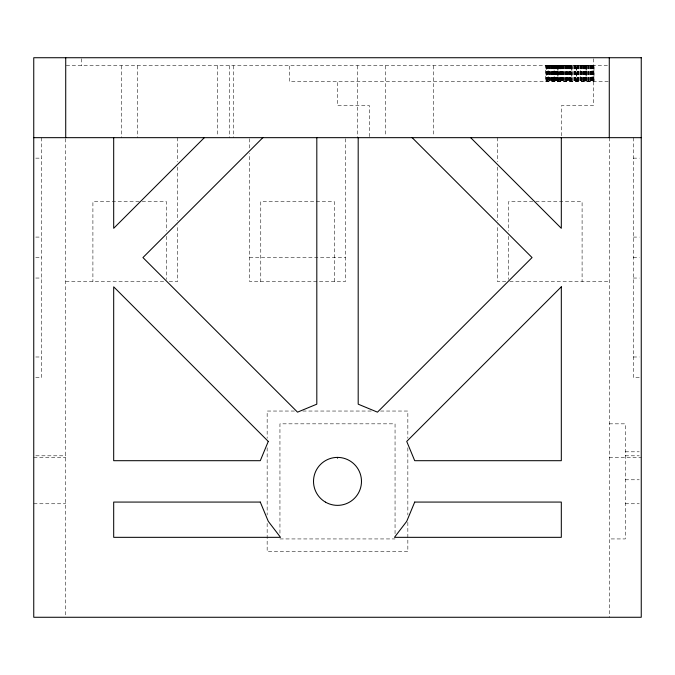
<?xml version="1.0" encoding="UTF-8"?>
<svg xmlns="http://www.w3.org/2000/svg" width="675" height="675" viewBox="0 0 675 675"><rect width="100%" height="100%" fill="white"/><g stroke="black" fill="none" stroke-linecap="round" stroke-linejoin="round"><path stroke-width="0.51" stroke-dasharray="3.38 2.53" d="M66.268 65.72L608.732 65.72M608.226 81.709L289.541 81.709L289.541 65.72M35.75 158.144L41.74 158.144M633.26 158.144L639.25 158.144M139.185 201.614L92.905 201.614L92.905 281.543M142.147 201.614L166.438 201.614L166.438 231.061M532.853 201.614L508.562 201.614L508.562 231.061M535.815 201.614L582.095 201.614L582.095 281.543M35.75 237.085L41.74 237.085M633.26 237.085L639.25 237.085M35.75 257.563L41.74 257.563M249.573 257.563L345.49 257.563M633.26 257.563L639.25 257.563M35.75 278.041L41.74 278.041M633.26 278.041L639.25 278.041M65.72 281.543L165.189 281.543M169.197 281.543L177.635 281.543L177.635 224.834M505.803 281.543L497.365 281.543L497.365 224.834M509.811 281.543L609.28 281.543M35.75 356.991L41.74 356.991M633.26 356.991L639.25 356.991M35.75 377.468L41.74 377.468L41.74 137.666M639.25 377.468L633.26 377.468L633.26 137.666M294.452 411.041L267.157 411.041L267.157 438.337M302.856 411.041L372.144 411.041M380.548 411.041L407.843 411.041L407.843 438.337M609.28 423.832L625.261 423.832L625.261 538.937L609.28 538.937M625.261 451.803L639.25 451.803M35.809 455.802L65.72 455.802M625.261 455.802L639.25 455.802M33.75 457.405L65.72 457.405M609.28 457.405L641.25 457.405M625.261 479.782L639.25 479.782M33.75 503.761L65.72 503.761M625.261 503.761L639.25 503.761M279.948 538.937L395.052 538.937M609.28 137.666L609.28 617.271M593.916 65.483L593.916 81.472M593.781 65.483L593.764 81.472M593.291 58.733L593.291 81.472M593.291 81.709L593.291 105.688L561.313 105.688L561.313 136.637M593.131 65.483L593.173 81.472M593.047 65.483L593.047 81.472M592.928 65.483L592.962 81.472M592.169 65.483L592.144 81.472L592.076 65.483M591.95 65.483L591.95 81.472M591.764 65.483L591.764 81.472M591.697 65.483L591.697 81.472M590.768 65.483L590.768 81.472M590.6 65.483L590.6 81.472M590.423 65.483L590.423 81.472M590.077 65.483L590.077 81.472M589.967 65.483L589.967 81.472M588.98 65.483L589.022 81.472M588.752 65.483L588.752 81.472M588.49 65.483L588.49 81.472M587.782 65.483L587.782 81.472M586.946 65.483L586.946 81.472M586.828 65.483L586.828 81.472M586.702 65.483L586.702 81.472M586.541 65.483L586.541 81.472M586.356 65.483L586.415 81.472M586.313 65.483L586.339 81.472M586.195 81.472L586.128 65.483L586.01 81.472M585.824 65.483L585.824 81.472M585.267 65.483L585.267 81.472M585.149 65.483L585.124 81.472M584.98 65.483L584.98 81.472M584.862 65.483L584.862 81.472M584.525 65.483L584.525 81.472M584.314 65.483L584.314 81.472M584.111 65.483L584.111 81.472M583.968 65.483L583.968 81.472M583.521 65.483L583.538 81.472M583.36 65.483L583.36 81.472M583.251 65.483L583.251 81.472M583.09 65.483L583.09 81.472M582.803 65.483L582.803 81.472M581.993 65.483L581.993 81.472M581.774 65.483L581.774 81.472M581.428 65.483L581.428 81.472M581.141 65.483L581.023 81.472M580.972 65.483L580.972 81.472M580.795 65.483L580.745 81.472M580.627 65.483L580.627 81.472L580.508 65.483M579.648 65.483L579.648 81.472M578.737 65.483L578.737 81.472M578.391 65.483L578.391 81.472M578.222 65.483L578.222 81.472M578.045 65.483L577.935 81.472M577.648 65.483L577.69 81.472M577.243 65.483L577.243 81.472M576.956 65.483L576.956 81.472M575.699 65.483L575.741 81.472M575.53 65.483L575.53 81.472M575.184 65.483L575.184 81.472M575.007 65.483L575.007 81.472M574.67 65.483L574.67 81.472M574.366 65.483L574.366 81.472M574.037 65.483L574.037 81.472M573.978 65.483L573.978 81.472M572.358 65.483L572.434 81.472M571.227 65.483L571.227 81.472M570.94 65.483L570.94 81.472M570.772 65.483L570.772 81.472M570.502 65.483L570.502 81.472M570.198 65.483L570.257 81.472M569.97 65.483L569.97 81.472M569.869 65.483L569.869 81.472M569.683 65.483L569.708 81.472M569.337 65.483L569.337 81.472M568.704 65.483L568.679 81.472M568.384 65.483L568.384 81.472M567.734 65.483L567.734 81.472M567.388 65.483L567.388 81.472M566.916 65.483L566.916 81.472M566.528 65.483L566.528 81.472M566.19 65.483L566.198 81.472M565.616 65.483L565.616 81.472M565.498 65.483L565.498 81.472M564.671 65.483L564.671 81.472M564.013 65.483L564.013 81.472M563.448 65.483L563.448 81.472M563.034 65.483L563.034 81.472M562.807 65.483L562.807 81.472M562.233 65.483L562.233 81.472M561.988 65.483L562.005 81.472M561.786 65.483L561.786 81.472M561.659 65.483L561.659 81.472M560.917 65.483L560.917 81.472M560.722 65.483L560.722 81.472M560.571 65.483L560.571 81.472M560.452 65.483L560.452 81.472M560.284 65.483L560.284 81.472M559.997 65.483L559.997 81.472M559.87 65.483L559.87 81.472M559.136 65.483L559.136 81.472M558.436 65.483L558.436 81.472M558.124 65.483L558.124 81.472M557.533 65.483L557.533 81.472M557.432 65.483L557.432 81.472M557.331 65.483L557.314 81.472M557.137 65.483L557.137 81.472M556.993 65.483L556.993 81.472M556.909 65.483L556.909 81.472M556.706 65.483L556.706 81.472M556.116 65.483L556.116 81.472M555.871 65.483L555.879 81.472M555.458 65.483L555.525 81.472M555.027 65.483L555.027 81.472M554.901 65.483L554.901 81.472M554.723 65.483L554.757 81.472M554.453 65.483L554.453 81.472M554.386 65.483L554.386 81.472M554.192 65.483L554.183 81.472L554.099 65.483M553.981 65.483L553.981 81.472M553.821 65.483L553.812 81.472M553.466 65.483L553.525 81.472M553.382 65.483L553.382 81.472M553.12 65.483L553.12 81.472M552.606 65.483L552.606 81.472M552.369 65.483L552.369 81.472M551.981 65.483L551.922 81.472M551.888 65.483L551.812 81.472M551.72 65.483L551.72 81.472M550.572 65.483L550.572 81.472M550.142 65.483L550.142 81.472M549.796 65.483L549.796 81.472M549.686 65.483L549.686 81.472M549.551 65.483L549.551 81.472M548.412 65.483L548.412 81.472M548.176 65.483L548.151 81.472L548.083 65.483M547.737 65.483L547.737 81.472M547.18 65.483L547.18 81.472M547.087 65.483L547.062 81.472M546.978 65.483L546.877 81.472M546.573 81.472L546.413 65.483M546.185 65.483L546.252 81.472M546.016 65.483L546.016 81.472M508.562 236.317L508.562 279.442M497.365 137.666L497.365 161.823M497.365 167.071L497.365 220.632M433.417 65.72L433.417 136.62M407.843 447.787L407.843 514.974M407.843 522.323L407.843 551.72L267.157 551.72L267.157 522.323M395.052 533.706L395.052 423.832L279.948 423.832L279.948 533.706M385.459 65.72L385.459 136.62M369.47 136.637L369.47 105.688L337.5 105.688L337.5 81.709M357.48 65.72L357.48 137.666M345.49 138.713L345.49 281.543L249.573 281.543L249.573 153.444M334.302 281.543L334.302 201.614L260.761 201.614L260.761 281.543M267.157 447.787L267.157 514.974M249.573 138.713L249.573 148.179M233.584 65.72L233.584 137.666M229.593 65.72L229.593 137.666M217.595 65.72L217.595 136.637M177.635 137.666L177.635 161.823M177.635 167.071L177.635 220.632M166.438 236.317L166.438 279.442M137.666 65.72L137.666 137.666M121.677 65.72L121.677 137.666M81.709 58.733L81.709 65.72M65.72 138.713L65.72 617.271M593.975 65.483L545.333 65.483L545.333 81.472L593.975 81.472L593.975 65.483M576.543 81.472L576.543 65.483L576.501 81.472M571.885 81.472L571.885 65.483L571.801 81.472M557.947 81.472L557.947 65.483L557.879 81.472"/><path stroke-width="1.01" d="M204.331 137.666L113.687 228.31L113.687 137.666M262.845 137.666L142.94 257.563L297.532 412.155L316.811 404.173L316.811 137.666M33.75 137.666L641.25 137.666M470.669 137.666L561.313 228.31L561.313 137.666M412.155 137.666L532.06 257.563L377.468 412.155L358.189 404.173L358.189 137.666M609.28 57.729L609.28 137.666M337.5 457.405L337.5 458.215M65.72 57.729L65.72 137.666M268.279 441.416L260.288 460.696L113.687 460.696L113.687 286.824L268.279 441.416M414.712 502.073L406.721 521.345L394.462 537.334L561.313 537.334L561.313 502.073L414.712 502.073M561.313 286.824L406.721 441.416L414.712 460.696L561.313 460.696L561.313 286.824M641.25 57.729L33.75 57.729L33.75 617.271L641.25 617.271L641.25 57.729M260.288 502.073L113.687 502.073L113.687 537.334L280.538 537.334L268.279 521.345L260.288 502.073M325.51 502.149A23.979 23.979 0 0 0 361.479 481.385A23.979 23.979 0 0 0 325.51 460.612A23.979 23.979 0 0 0 325.51 502.149"/></g></svg>
